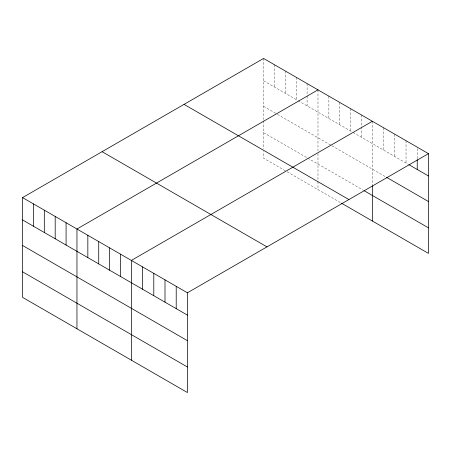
<?xml version="1.0" encoding="UTF-8"?>
<svg xmlns="http://www.w3.org/2000/svg" width="451" height="451" viewBox="0 0 451 451"><rect width="100%" height="100%" fill="white"/><g stroke="black" fill="none" stroke-linecap="round" stroke-linejoin="round"><path stroke-width="0.34" stroke-dasharray="2.25 1.69" d="M263.576 80.774L297.429 100.319M298.032 100.669L352.445 132.081M353.048 132.431L408.386 164.384M263.576 106.329L276.875 114.007M277.478 114.357L331.282 145.419M331.891 145.769L385.966 176.989M263.576 132.656L307.103 157.782M307.706 158.132L362.722 189.894M285.336 170.771L263.576 158.205L263.576 151.48M287.152 171.82L340.956 202.882M417.237 148.559L417.237 159.028M406.03 140.695L406.03 163.02M394.817 134.218L394.817 156.548M383.604 127.746L383.604 150.07M372.391 121.274L372.391 185.085M361.51 114.994L361.51 126.156M361.51 126.855L361.51 137.318M350.63 108.708L350.63 131.032M339.75 102.428L339.75 124.752M328.864 96.142L328.864 118.472M317.983 89.862L317.983 150.905M317.983 153.673L317.983 180.879M317.983 181.55L317.983 189.617M307.103 83.582L307.103 95.443M307.103 96.136L307.103 105.906M296.222 77.296L296.222 99.62M285.336 71.016L285.336 93.34M274.456 64.73L274.456 87.06M263.576 58.45L263.576 119.492M263.576 120.874L263.576 148.791"/><path stroke-width="0.68" d="M428.45 153.639L187.424 292.795L187.424 392.55L22.55 297.361L22.55 197.606L263.576 58.45L428.45 153.639L428.45 253.394L341.559 203.232M317.983 89.862L76.958 229.018L76.958 328.773M372.391 121.274L131.365 260.43L131.365 360.186M408.978 164.722L428.45 175.963M386.552 177.328L428.45 201.518M363.929 190.593L428.45 227.845M184.036 104.373L348.911 199.562M102.089 151.683L266.964 246.872M22.55 197.606L187.424 292.795M22.55 219.93L187.424 315.119M22.55 245.485L187.424 340.674M22.55 271.806L187.424 366.996M417.237 159.722L417.237 169.491M372.391 185.778L372.391 221.029M176.211 286.323L176.211 308.647M165.004 279.845L165.004 302.176M153.791 273.374L153.791 295.698M142.578 266.902L142.578 289.226M120.485 254.15L120.485 276.474M109.604 247.864L109.604 270.188M98.724 241.584L98.724 263.908M87.838 235.298L87.838 257.622M66.077 222.732L66.077 245.062M55.197 216.452L55.197 238.776M44.311 210.172L44.311 232.496M33.43 203.886L33.43 226.21"/></g></svg>
